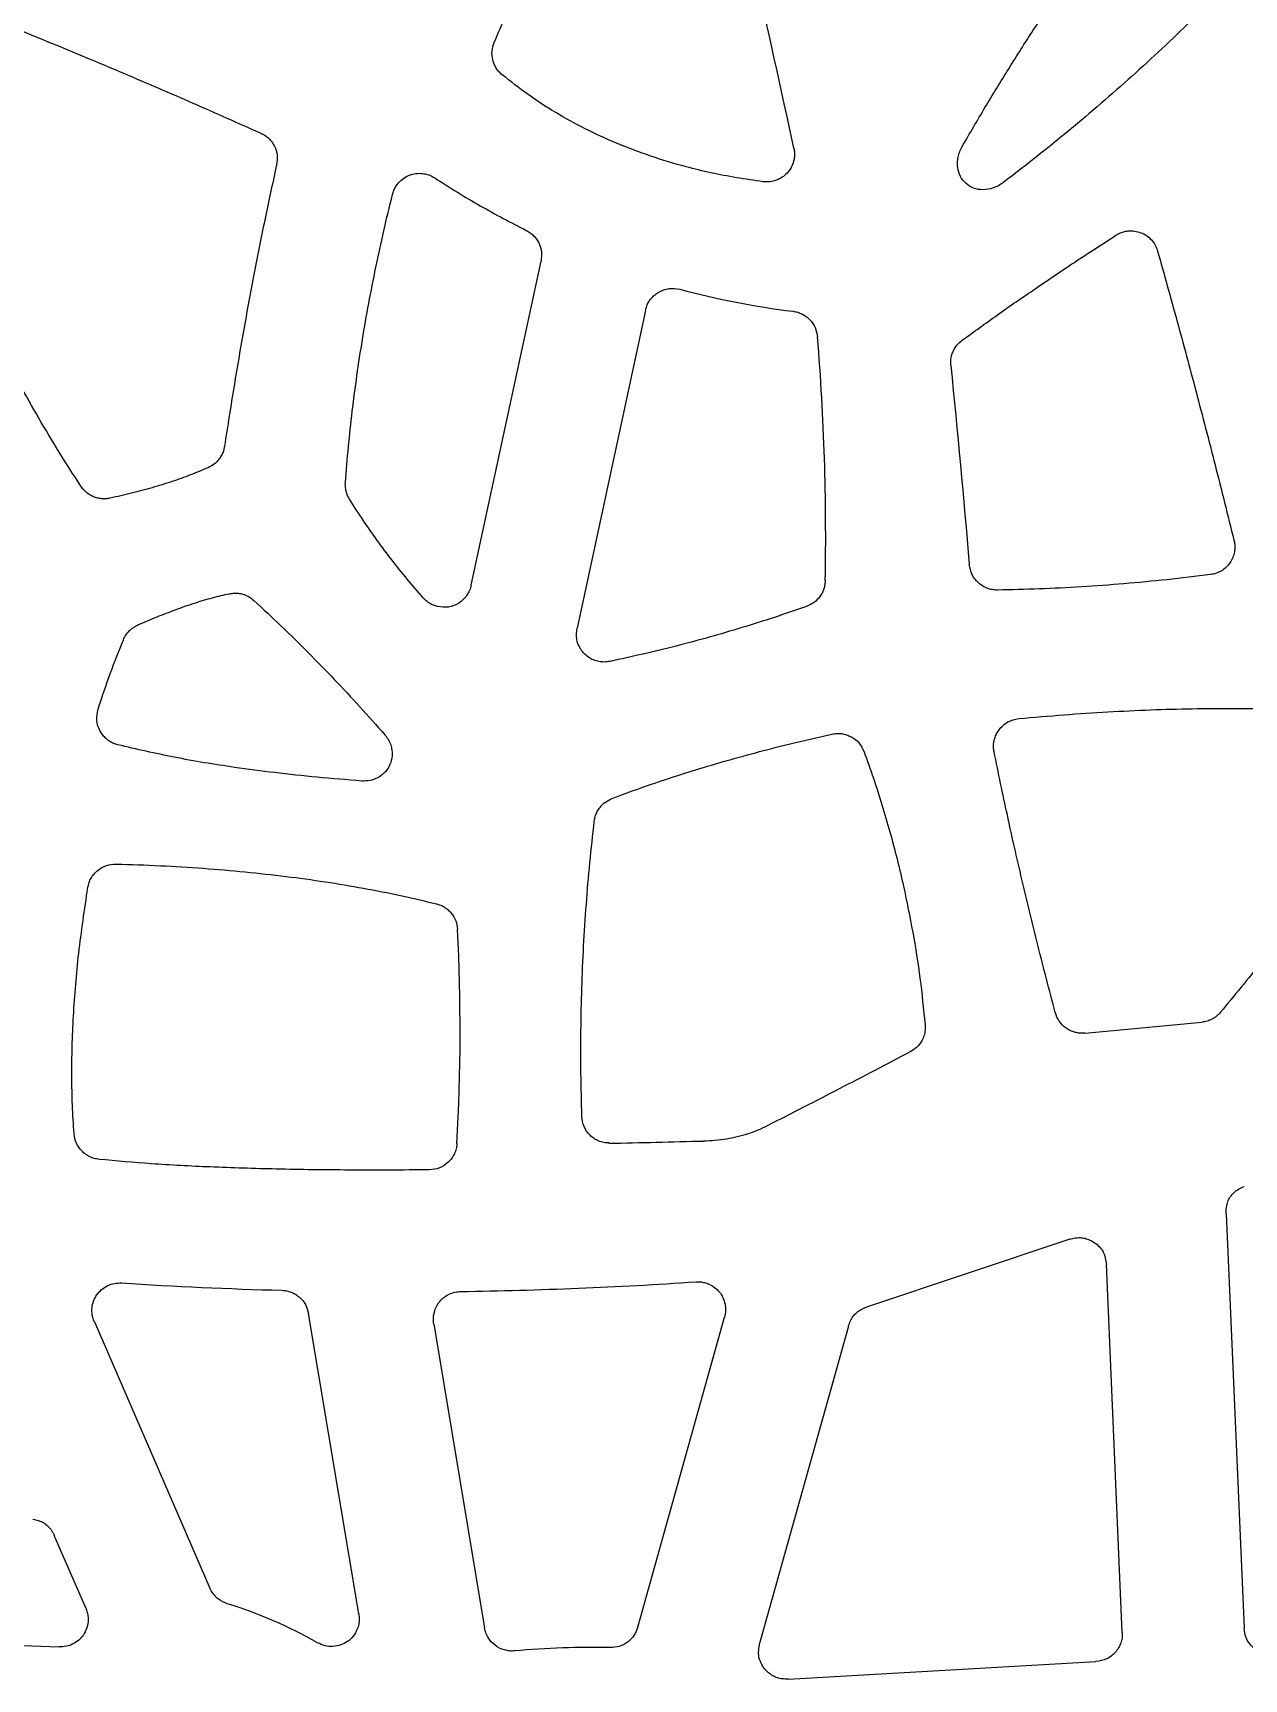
# Model space of a CAD drawing. Header units: millimetres. Extents: x -4 to 83, y 1 to 134.
# Drawn here: x 47.83 to 60.76, y 77.57 to 95.13 of the extents above; entities that cross this region are included whole.
import ezdxf

# ---------------------------------------------------------------- set-up
doc = ezdxf.new("R2010")
doc.units = ezdxf.units.MM

msp = doc.modelspace()

# ---------------------------------------------------------------- linework, layer by layer
at = {"color": 7, "linetype": 'Continuous', "lineweight": 25}
for p, q in [((52.508, 89.244), (53.253, 92.699)), ((54.367, 92.174), (53.637, 88.785)), ((59.056, 84.465), (60.305, 84.582)), ((60.566, 82.538), (60.756, 78.119)), ((58.896, 82.267), (56.727, 81.542)), ((59.457, 78.072), (59.288, 81.997)), ((48.485, 81.384), (49.719, 78.545)), ((51.308, 78.272), (50.771, 81.473)), ((52.108, 81.362), (52.651, 78.122)), ((54.285, 78.127), (55.211, 81.435)), ((56.534, 81.34), (55.586, 77.953)), ((48.393, 78.334), (48.058, 79.105)), ((55.889, 77.575), (59.176, 77.762))]:
    msp.add_line(p, q, dxfattribs=at)
for centre, radius, start, end in [((-115.296, 57.051), 175.168, 12.14518, 13.40822), ((56.972, 100.693), 8.59, 254.9123, 263.1176), ((30.245, 89.769), 26.046, 358.9502, 4.678), ((30.887, 84.498), 21.502, 356.7714, 2.859), ((50.043, 264.826), 181.579, 271.24182, 271.56029), ((51.745, 128.262), 46.557, 266.3443, 268.4498), ((51.745, 128.262), 46.557, 270.8029, 273.8903), ((48.464, 73.715), 4.881, 60.4935, 72.8385), ((46.652, 34.274), 43.667, 88.0863, 92.23), ((53.799, 68.731), 9.181, 88.7975, 95.169)]:
    msp.add_arc(centre, radius, start, end, dxfattribs=at)
for points, knots in [([(52.753, 95.033), (52.795, 95.13), (52.878, 95.321), (53.012, 95.601), (53.151, 95.872), (53.296, 96.133), (53.447, 96.386), (53.626, 96.663), (53.835, 96.96), (54.08, 97.269), (54.334, 97.557), (54.515, 97.732), (54.605, 97.819)], [0, 0, 0, 0, 0.093757, 0.185757, 0.276084, 0.364824, 0.452069, 0.537916, 0.658447, 0.775392, 0.889112, 1, 1, 1, 1]), ([(57.748, 93.923), (57.829, 94.061), (57.99, 94.34), (58.244, 94.753), (58.506, 95.165), (58.779, 95.575), (59.061, 95.982), (59.352, 96.387), (59.553, 96.654), (59.654, 96.788)], [0, 0, 0, 0, 0.139825, 0.280575, 0.422303, 0.565059, 0.708895, 0.853859, 1, 1, 1, 1]), ([(60.492, 95.567), (60.393, 95.466), (60.192, 95.263), (59.881, 94.965), (59.561, 94.671), (59.231, 94.381), (58.892, 94.095), (58.544, 93.813), (58.307, 93.63), (58.187, 93.538)], [0, 0, 0, 0, 0.138729, 0.278726, 0.420056, 0.562787, 0.70698, 0.852698, 1, 1, 1, 1]), ([(47.338, 95.305), (47.584, 95.206), (48.075, 95.008), (48.807, 94.701), (49.537, 94.388), (50.02, 94.173), (50.262, 94.065)], [0, 0, 0, 0, 0.250013, 0.5, 0.749987, 1, 1, 1, 1]), ([(52.838, 94.687), (52.826, 94.698), (52.803, 94.719), (52.774, 94.757), (52.752, 94.799), (52.733, 94.86), (52.723, 94.941), (52.743, 95.003), (52.753, 95.033)], [0, 0, 0, 0, 0.125481, 0.248217, 0.371479, 0.498502, 0.748997, 1, 1, 1, 1]), ([(55.622, 93.547), (55.528, 93.561), (55.341, 93.587), (55.068, 93.64), (54.762, 93.713), (54.423, 93.815), (54.063, 93.951), (53.724, 94.107), (53.409, 94.281), (53.112, 94.471), (52.929, 94.616), (52.838, 94.687)], [0, 0, 0, 0, 0.093839, 0.185095, 0.273929, 0.403682, 0.532509, 0.652936, 0.770583, 0.886058, 1, 1, 1, 1]), ([(50.262, 94.065), (50.278, 94.057), (50.308, 94.042), (50.347, 94.01), (50.381, 93.971), (50.416, 93.913), (50.444, 93.83), (50.435, 93.762), (50.431, 93.728)], [0, 0, 0, 0, 0.12612, 0.249152, 0.372904, 0.501121, 0.750564, 1, 1, 1, 1]), ([(55.952, 93.905), (55.955, 93.889), (55.96, 93.858), (55.959, 93.81), (55.948, 93.756), (55.924, 93.696), (55.882, 93.638), (55.828, 93.591), (55.764, 93.56), (55.694, 93.542), (55.646, 93.545), (55.622, 93.547)], [0, 0, 0, 0, 0.084637, 0.167075, 0.249462, 0.375605, 0.502923, 0.623563, 0.749997, 0.87343, 1, 1, 1, 1]), ([(58.187, 93.538), (58.17, 93.526), (58.136, 93.503), (58.064, 93.472), (57.973, 93.455), (57.87, 93.472), (57.785, 93.523), (57.724, 93.601), (57.7, 93.683), (57.696, 93.753), (57.704, 93.81), (57.72, 93.867), (57.739, 93.904), (57.748, 93.923)], [0, 0, 0, 0, 0.072036, 0.143134, 0.271794, 0.390172, 0.50008, 0.612298, 0.728424, 0.791384, 0.856431, 0.927367, 1, 1, 1, 1]), ([(50.431, 93.728), (50.39, 93.543), (50.308, 93.165), (50.193, 92.587), (50.081, 91.986), (49.974, 91.363), (49.908, 90.939), (49.874, 90.724)], [0, 0, 0, 0, 0.186158, 0.379198, 0.579162, 0.786084, 1, 1, 1, 1]), ([(51.668, 93.41), (51.672, 93.425), (51.681, 93.456), (51.704, 93.498), (51.736, 93.542), (51.784, 93.585), (51.847, 93.619), (51.916, 93.637), (51.986, 93.637), (52.057, 93.623), (52.098, 93.599), (52.119, 93.588)], [0, 0, 0, 0, 0.084736, 0.167381, 0.250067, 0.376168, 0.503368, 0.624327, 0.751006, 0.873863, 1, 1, 1, 1]), ([(52.119, 93.588), (52.199, 93.536), (52.359, 93.434), (52.603, 93.29), (52.848, 93.154), (53.013, 93.07), (53.095, 93.028)], [0, 0, 0, 0, 0.254614, 0.506026, 0.754423, 1, 1, 1, 1]), ([(51.165, 90.34), (51.175, 90.466), (51.196, 90.719), (51.237, 91.1), (51.287, 91.481), (51.346, 91.865), (51.413, 92.249), (51.489, 92.635), (51.573, 93.023), (51.636, 93.28), (51.668, 93.41)], [0, 0, 0, 0, 0.122061, 0.244845, 0.368412, 0.492821, 0.618128, 0.744391, 0.871664, 1, 1, 1, 1]), ([(48.341, 90.3), (48.263, 90.42), (48.11, 90.659), (47.892, 91.023), (47.686, 91.386), (47.492, 91.749), (47.31, 92.113), (47.141, 92.477), (46.983, 92.841), (46.886, 93.086), (46.839, 93.208)], [0, 0, 0, 0, 0.130943, 0.260021, 0.387314, 0.512903, 0.636876, 0.75932, 0.88033, 1, 1, 1, 1]), ([(53.095, 93.028), (53.109, 93.02), (53.138, 93.004), (53.175, 92.972), (53.206, 92.934), (53.239, 92.877), (53.265, 92.797), (53.257, 92.731), (53.253, 92.699)], [0, 0, 0, 0, 0.126106, 0.249439, 0.373552, 0.501935, 0.751142, 1, 1, 1, 1]), ([(57.748, 91.856), (57.874, 91.947), (58.131, 92.133), (58.531, 92.409), (58.951, 92.692), (59.239, 92.879), (59.387, 92.975)], [0, 0, 0, 0, 0.234801, 0.479698, 0.734748, 1, 1, 1, 1]), ([(59.387, 92.975), (59.4, 92.983), (59.427, 92.998), (59.471, 93.014), (59.524, 93.024), (59.587, 93.023), (59.655, 93.006), (59.717, 92.974), (59.769, 92.928), (59.811, 92.871), (59.827, 92.828), (59.834, 92.806)], [0, 0, 0, 0, 0.08474, 0.167555, 0.250509, 0.376364, 0.503323, 0.624643, 0.751484, 0.874072, 1, 1, 1, 1]), ([(59.834, 92.806), (59.903, 92.56), (60.043, 92.061), (60.247, 91.301), (60.45, 90.519), (60.583, 89.99), (60.649, 89.722)], [0, 0, 0, 0, 0.240255, 0.486995, 0.740237, 1, 1, 1, 1]), ([(54.367, 92.174), (54.371, 92.19), (54.379, 92.222), (54.401, 92.265), (54.429, 92.304), (54.463, 92.338), (54.523, 92.38), (54.616, 92.418), (54.696, 92.406), (54.736, 92.399)], [0, 0, 0, 0, 0.102303, 0.200973, 0.298793, 0.398614, 0.503123, 0.752029, 1, 1, 1, 1]), ([(55.943, 92.165), (55.96, 92.162), (55.993, 92.156), (56.04, 92.137), (56.084, 92.11), (56.135, 92.065), (56.186, 91.994), (56.198, 91.927), (56.204, 91.893)], [0, 0, 0, 0, 0.126632, 0.250234, 0.374689, 0.503802, 0.752196, 1, 1, 1, 1]), ([(57.627, 91.586), (57.626, 91.604), (57.625, 91.638), (57.633, 91.689), (57.653, 91.746), (57.689, 91.806), (57.728, 91.84), (57.748, 91.856)], [0, 0, 0, 0, 0.166697, 0.331747, 0.500231, 0.749812, 1, 1, 1, 1]), ([(49.874, 90.724), (49.871, 90.707), (49.864, 90.675), (49.844, 90.629), (49.812, 90.58), (49.765, 90.531), (49.721, 90.508), (49.699, 90.496)], [0, 0, 0, 0, 0.166616, 0.331805, 0.500329, 0.749839, 1, 1, 1, 1]), ([(49.699, 90.496), (49.636, 90.47), (49.509, 90.416), (49.31, 90.346), (49.1, 90.281), (48.88, 90.222), (48.729, 90.188), (48.652, 90.171)], [0, 0, 0, 0, 0.185262, 0.377548, 0.577223, 0.78461, 1, 1, 1, 1]), ([(48.652, 90.171), (48.637, 90.168), (48.608, 90.163), (48.563, 90.164), (48.519, 90.172), (48.463, 90.191), (48.396, 90.228), (48.359, 90.276), (48.341, 90.3)], [0, 0, 0, 0, 0.125511, 0.248665, 0.372349, 0.499414, 0.749434, 1, 1, 1, 1]), ([(51.21, 90.159), (51.202, 90.173), (51.186, 90.2), (51.172, 90.245), (51.163, 90.292), (51.164, 90.324), (51.165, 90.34)], [0, 0, 0, 0, 0.248735, 0.500008, 0.749944, 1, 1, 1, 1]), ([(51.994, 89.11), (51.937, 89.175), (51.824, 89.306), (51.661, 89.51), (51.504, 89.72), (51.353, 89.936), (51.257, 90.084), (51.21, 90.159)], [0, 0, 0, 0, 0.19792, 0.396664, 0.59645, 0.797492, 1, 1, 1, 1]), ([(60.649, 89.722), (60.652, 89.709), (60.658, 89.682), (60.659, 89.64), (60.654, 89.591), (60.638, 89.537), (60.608, 89.481), (60.567, 89.433), (60.517, 89.395), (60.46, 89.367), (60.419, 89.36), (60.398, 89.356)], [0, 0, 0, 0, 0.083568, 0.165895, 0.248618, 0.374398, 0.501592, 0.624788, 0.752847, 0.874605, 1, 1, 1, 1]), ([(58.125, 89.191), (58.106, 89.192), (58.069, 89.193), (58.015, 89.208), (57.965, 89.233), (57.906, 89.278), (57.844, 89.353), (57.831, 89.427), (57.824, 89.464)], [0, 0, 0, 0, 0.126837, 0.249521, 0.372661, 0.500819, 0.750286, 1, 1, 1, 1]), ([(52.508, 89.244), (52.503, 89.225), (52.492, 89.186), (52.463, 89.134), (52.424, 89.088), (52.362, 89.04), (52.267, 88.999), (52.189, 89.01), (52.149, 89.015)], [0, 0, 0, 0, 0.128499, 0.252051, 0.37582, 0.504942, 0.752612, 1, 1, 1, 1]), ([(56.286, 89.292), (56.285, 89.277), (56.283, 89.247), (56.272, 89.203), (56.255, 89.162), (56.223, 89.111), (56.171, 89.054), (56.115, 89.03), (56.088, 89.017)], [0, 0, 0, 0, 0.125913, 0.249372, 0.373326, 0.500693, 0.749822, 1, 1, 1, 1]), ([(60.398, 89.356), (60.244, 89.337), (59.936, 89.3), (59.477, 89.257), (59.022, 89.224), (58.572, 89.201), (58.274, 89.195), (58.125, 89.191)], [0, 0, 0, 0, 0.204772, 0.407058, 0.606956, 0.804568, 1, 1, 1, 1]), ([(48.95, 88.819), (49.018, 88.848), (49.15, 88.905), (49.352, 88.983), (49.549, 89.052), (49.741, 89.11), (49.867, 89.139), (49.927, 89.152)], [0, 0, 0, 0, 0.214247, 0.41706, 0.626415, 0.820564, 1, 1, 1, 1]), ([(49.927, 89.152), (49.943, 89.155), (49.973, 89.16), (50.021, 89.158), (50.074, 89.147), (50.134, 89.124), (50.17, 89.095), (50.189, 89.08)], [0, 0, 0, 0, 0.166524, 0.331874, 0.500248, 0.749769, 1, 1, 1, 1]), ([(50.189, 89.08), (50.287, 88.989), (50.482, 88.807), (50.767, 88.526), (51.047, 88.24), (51.32, 87.947), (51.497, 87.747), (51.586, 87.648)], [0, 0, 0, 0, 0.200094, 0.400047, 0.599953, 0.799906, 1, 1, 1, 1]), ([(52.149, 89.015), (52.135, 89.019), (52.105, 89.028), (52.064, 89.049), (52.026, 89.076), (52.005, 89.098), (51.994, 89.11)], [0, 0, 0, 0, 0.251472, 0.498021, 0.745577, 1, 1, 1, 1]), ([(56.088, 89.017), (55.973, 88.978), (55.744, 88.898), (55.397, 88.789), (55.048, 88.687), (54.697, 88.593), (54.344, 88.507), (54.107, 88.456), (53.989, 88.43)], [0, 0, 0, 0, 0.166806, 0.333445, 0.5, 0.666555, 0.833194, 1, 1, 1, 1]), ([(48.795, 88.66), (48.803, 88.677), (48.82, 88.712), (48.857, 88.756), (48.9, 88.793), (48.934, 88.81), (48.95, 88.819)], [0, 0, 0, 0, 0.250733, 0.504156, 0.752095, 1, 1, 1, 1]), ([(53.869, 88.429), (53.85, 88.434), (53.811, 88.444), (53.759, 88.472), (53.713, 88.511), (53.665, 88.573), (53.623, 88.667), (53.632, 88.745), (53.637, 88.785)], [0, 0, 0, 0, 0.128118, 0.25145, 0.3755, 0.505682, 0.752287, 1, 1, 1, 1]), ([(48.526, 87.92), (48.568, 88.05), (48.651, 88.299), (48.748, 88.543), (48.795, 88.66)], [0, 0, 0, 0, 0.519863, 1, 1, 1, 1]), ([(53.989, 88.43), (53.969, 88.427), (53.929, 88.421), (53.889, 88.426), (53.869, 88.429)], [0, 0, 0, 0, 0.501326, 1, 1, 1, 1]), ([(48.737, 87.54), (48.721, 87.545), (48.69, 87.554), (48.647, 87.577), (48.609, 87.606), (48.575, 87.643), (48.535, 87.704), (48.5, 87.8), (48.517, 87.88), (48.526, 87.92)], [0, 0, 0, 0, 0.102449, 0.20114, 0.29892, 0.398714, 0.503279, 0.751901, 1, 1, 1, 1]), ([(58.088, 87.464), (58.086, 87.481), (58.081, 87.514), (58.083, 87.564), (58.094, 87.612), (58.114, 87.659), (58.154, 87.722), (58.23, 87.795), (58.312, 87.812), (58.353, 87.82)], [0, 0, 0, 0, 0.102443, 0.200977, 0.298583, 0.398326, 0.503083, 0.752017, 1, 1, 1, 1]), ([(58.353, 87.82), (58.514, 87.834), (58.83, 87.862), (59.299, 87.893), (59.755, 87.915), (60.197, 87.927), (60.626, 87.931), (60.907, 87.926), (61.045, 87.923)], [0, 0, 0, 0, 0.179488, 0.353766, 0.522892, 0.686926, 0.845938, 1, 1, 1, 1]), ([(51.586, 87.648), (51.599, 87.632), (51.624, 87.6), (51.649, 87.544), (51.665, 87.476), (51.664, 87.395), (51.635, 87.31), (51.583, 87.237), (51.511, 87.186), (51.428, 87.154), (51.369, 87.154), (51.34, 87.154)], [0, 0, 0, 0, 0.086128, 0.170681, 0.256943, 0.380593, 0.507345, 0.629452, 0.7537, 0.875564, 1, 1, 1, 1]), ([(54.011, 86.969), (54.111, 87.006), (54.314, 87.081), (54.626, 87.186), (54.949, 87.289), (55.285, 87.387), (55.631, 87.481), (55.989, 87.571), (56.232, 87.627), (56.356, 87.655)], [0, 0, 0, 0, 0.130757, 0.265441, 0.404123, 0.546864, 0.693722, 0.844751, 1, 1, 1, 1]), ([(56.356, 87.655), (56.374, 87.658), (56.409, 87.664), (56.463, 87.661), (56.515, 87.648), (56.581, 87.619), (56.655, 87.564), (56.685, 87.499), (56.701, 87.467)], [0, 0, 0, 0, 0.127095, 0.250699, 0.375165, 0.504757, 0.752806, 1, 1, 1, 1]), ([(51.34, 87.154), (51.18, 87.167), (50.87, 87.192), (50.417, 87.241), (49.908, 87.308), (49.349, 87.399), (48.937, 87.494), (48.737, 87.54)], [0, 0, 0, 0, 0.181936, 0.354838, 0.518798, 0.76639, 1, 1, 1, 1]), ([(56.701, 87.467), (56.734, 87.373), (56.802, 87.185), (56.893, 86.9), (56.977, 86.613), (57.054, 86.323), (57.138, 85.967), (57.223, 85.543), (57.302, 85.05), (57.335, 84.72), (57.352, 84.554)], [0, 0, 0, 0, 0.100041, 0.199995, 0.299929, 0.399912, 0.500012, 0.666687, 0.833244, 1, 1, 1, 1]), ([(58.741, 84.686), (58.678, 84.924), (58.555, 85.396), (58.385, 86.099), (58.229, 86.786), (58.135, 87.24), (58.088, 87.464)], [0, 0, 0, 0, 0.259479, 0.512601, 0.759422, 1, 1, 1, 1]), ([(53.821, 86.725), (53.824, 86.743), (53.83, 86.778), (53.852, 86.829), (53.886, 86.881), (53.938, 86.934), (53.987, 86.957), (54.011, 86.969)], [0, 0, 0, 0, 0.166697, 0.331618, 0.500378, 0.749993, 1, 1, 1, 1]), ([(62.088, 86.807), (62.009, 86.687), (61.851, 86.449), (61.604, 86.097), (61.305, 85.687), (60.941, 85.215), (60.652, 84.865), (60.505, 84.687)], [0, 0, 0, 0, 0.162715, 0.324685, 0.485981, 0.737911, 1, 1, 1, 1]), ([(53.689, 83.579), (53.685, 83.731), (53.677, 84.035), (53.678, 84.49), (53.687, 84.943), (53.706, 85.392), (53.735, 85.839), (53.772, 86.283), (53.805, 86.578), (53.821, 86.725)], [0, 0, 0, 0, 0.145179, 0.289479, 0.432962, 0.575691, 0.717731, 0.859145, 1, 1, 1, 1]), ([(48.416, 86.018), (48.419, 86.036), (48.427, 86.071), (48.449, 86.12), (48.481, 86.164), (48.532, 86.213), (48.611, 86.261), (48.682, 86.266), (48.718, 86.269)], [0, 0, 0, 0, 0.126747, 0.250059, 0.374233, 0.50348, 0.752105, 1, 1, 1, 1]), ([(48.718, 86.269), (48.875, 86.264), (49.186, 86.253), (49.645, 86.225), (50.092, 86.187), (50.525, 86.139), (50.947, 86.082), (51.355, 86.013), (51.751, 85.936), (52.009, 85.875), (52.136, 85.844)], [0, 0, 0, 0, 0.13684, 0.270133, 0.399953, 0.526381, 0.649502, 0.76941, 0.886206, 1, 1, 1, 1]), ([(48.268, 83.393), (48.262, 83.494), (48.249, 83.698), (48.244, 84.009), (48.247, 84.326), (48.266, 84.763), (48.313, 85.33), (48.381, 85.784), (48.416, 86.018)], [0, 0, 0, 0, 0.115095, 0.232849, 0.353391, 0.47684, 0.730521, 1, 1, 1, 1]), ([(52.136, 85.844), (52.152, 85.84), (52.182, 85.831), (52.224, 85.809), (52.262, 85.78), (52.306, 85.734), (52.349, 85.665), (52.358, 85.602), (52.362, 85.57)], [0, 0, 0, 0, 0.125966, 0.249217, 0.373049, 0.500717, 0.750112, 1, 1, 1, 1]), ([(59.056, 84.465), (59.038, 84.464), (59.004, 84.463), (58.952, 84.472), (58.903, 84.49), (58.843, 84.525), (58.777, 84.587), (58.753, 84.653), (58.741, 84.686)], [0, 0, 0, 0, 0.126319, 0.249241, 0.372786, 0.500912, 0.75019, 1, 1, 1, 1]), ([(60.505, 84.687), (60.496, 84.677), (60.479, 84.658), (60.449, 84.634), (60.41, 84.611), (60.362, 84.59), (60.324, 84.585), (60.305, 84.582)], [0, 0, 0, 0, 0.166424, 0.332207, 0.500174, 0.749559, 1, 1, 1, 1]), ([(57.353, 84.554), (57.353, 84.535), (57.355, 84.496), (57.342, 84.438), (57.315, 84.375), (57.268, 84.31), (57.218, 84.279), (57.193, 84.264)], [0, 0, 0, 0, 0.167226, 0.331925, 0.500743, 0.750477, 1, 1, 1, 1]), ([(57.193, 84.264), (56.941, 84.132), (56.435, 83.869), (55.928, 83.609), (55.674, 83.479)], [0, 0, 0, 0, 0.49946, 1, 1, 1, 1]), ([(53.979, 83.294), (53.96, 83.294), (53.922, 83.296), (53.868, 83.312), (53.818, 83.338), (53.761, 83.387), (53.703, 83.466), (53.693, 83.541), (53.689, 83.579)], [0, 0, 0, 0, 0.126877, 0.248992, 0.371643, 0.500063, 0.749212, 1, 1, 1, 1]), ([(55.674, 83.479), (55.639, 83.462), (55.57, 83.429), (55.46, 83.389), (55.347, 83.356), (55.231, 83.333), (55.111, 83.317), (55.029, 83.314), (54.988, 83.312)], [0, 0, 0, 0, 0.162666, 0.325623, 0.489875, 0.656402, 0.826148, 1, 1, 1, 1]), ([(48.535, 83.118), (48.518, 83.121), (48.484, 83.126), (48.435, 83.145), (48.39, 83.172), (48.338, 83.218), (48.285, 83.291), (48.274, 83.359), (48.268, 83.393)], [0, 0, 0, 0, 0.127086, 0.250924, 0.375605, 0.505139, 0.752876, 1, 1, 1, 1]), ([(52.355, 83.287), (52.353, 83.268), (52.349, 83.231), (52.33, 83.178), (52.302, 83.13), (52.252, 83.074), (52.173, 83.018), (52.098, 83.01), (52.06, 83.006)], [0, 0, 0, 0, 0.126824, 0.249461, 0.372563, 0.500729, 0.750114, 1, 1, 1, 1]), ([(52.06, 83.006), (51.775, 83.005), (51.231, 83.002), (50.451, 83.012), (49.746, 83.034), (49.115, 83.066), (48.721, 83.102), (48.535, 83.118)], [0, 0, 0, 0, 0.242076, 0.463041, 0.662956, 0.841904, 1, 1, 1, 1]), ([(60.566, 82.538), (60.566, 82.56), (60.566, 82.604), (60.581, 82.665), (60.607, 82.719), (60.646, 82.765), (60.697, 82.803), (60.736, 82.82), (60.757, 82.829)], [0, 0, 0, 0, 0.180194, 0.344401, 0.5, 0.655599, 0.819806, 1, 1, 1, 1]), ([(58.896, 82.267), (58.915, 82.272), (58.951, 82.282), (59.006, 82.285), (59.06, 82.278), (59.112, 82.259), (59.183, 82.218), (59.267, 82.136), (59.281, 82.043), (59.288, 81.997)], [0, 0, 0, 0, 0.104419, 0.20318, 0.299841, 0.39819, 0.501828, 0.749663, 1, 1, 1, 1]), ([(48.485, 81.384), (48.479, 81.4), (48.466, 81.432), (48.459, 81.482), (48.459, 81.542), (48.474, 81.608), (48.51, 81.676), (48.562, 81.733), (48.626, 81.774), (48.7, 81.8), (48.751, 81.8), (48.777, 81.8)], [0, 0, 0, 0, 0.084779, 0.167533, 0.250719, 0.375375, 0.500224, 0.62211, 0.749837, 0.872613, 1, 1, 1, 1]), ([(50.486, 81.722), (50.503, 81.721), (50.537, 81.718), (50.587, 81.703), (50.633, 81.68), (50.688, 81.639), (50.745, 81.573), (50.763, 81.507), (50.771, 81.473)], [0, 0, 0, 0, 0.126862, 0.250416, 0.374577, 0.503202, 0.751417, 1, 1, 1, 1]), ([(52.108, 81.362), (52.106, 81.377), (52.103, 81.405), (52.105, 81.448), (52.115, 81.497), (52.135, 81.551), (52.171, 81.604), (52.217, 81.649), (52.272, 81.682), (52.333, 81.705), (52.376, 81.708), (52.398, 81.709)], [0, 0, 0, 0, 0.084276, 0.167333, 0.250917, 0.375439, 0.501103, 0.623359, 0.750498, 0.873547, 1, 1, 1, 1]), ([(54.904, 81.812), (54.92, 81.813), (54.952, 81.813), (54.999, 81.805), (55.052, 81.787), (55.107, 81.755), (55.158, 81.706), (55.197, 81.645), (55.219, 81.577), (55.226, 81.505), (55.216, 81.458), (55.211, 81.435)], [0, 0, 0, 0, 0.084555, 0.167452, 0.250843, 0.375432, 0.500642, 0.622726, 0.75021, 0.873072, 1, 1, 1, 1]), ([(56.534, 81.34), (56.541, 81.359), (56.553, 81.397), (56.584, 81.446), (56.623, 81.487), (56.671, 81.521), (56.708, 81.535), (56.727, 81.542)], [0, 0, 0, 0, 0.20822, 0.404162, 0.595838, 0.79178, 1, 1, 1, 1]), ([(47.829, 79.28), (47.85, 79.276), (47.89, 79.268), (47.945, 79.243), (47.992, 79.207), (48.031, 79.16), (48.049, 79.124), (48.058, 79.105)], [0, 0, 0, 0, 0.208878, 0.4045, 0.5955, 0.791122, 1, 1, 1, 1]), ([(49.904, 78.379), (49.89, 78.384), (49.863, 78.393), (49.826, 78.415), (49.787, 78.446), (49.748, 78.488), (49.728, 78.526), (49.719, 78.545)], [0, 0, 0, 0, 0.167925, 0.334666, 0.503756, 0.751026, 1, 1, 1, 1]), ([(48.393, 78.334), (48.399, 78.318), (48.411, 78.286), (48.419, 78.236), (48.419, 78.178), (48.404, 78.112), (48.371, 78.045), (48.32, 77.988), (48.258, 77.947), (48.186, 77.92), (48.136, 77.918), (48.11, 77.917)], [0, 0, 0, 0, 0.084724, 0.167513, 0.250749, 0.375391, 0.500331, 0.622268, 0.749939, 0.87273, 1, 1, 1, 1]), ([(51.308, 78.272), (51.31, 78.253), (51.315, 78.215), (51.308, 78.159), (51.289, 78.096), (51.251, 78.03), (51.19, 77.972), (51.115, 77.934), (51.032, 77.92), (50.945, 77.926), (50.894, 77.951), (50.868, 77.963)], [0, 0, 0, 0, 0.084595, 0.167323, 0.251106, 0.376789, 0.500708, 0.620869, 0.747902, 0.872172, 1, 1, 1, 1]), ([(52.972, 77.875), (52.953, 77.874), (52.916, 77.873), (52.843, 77.887), (52.758, 77.93), (52.696, 78.001), (52.663, 78.067), (52.655, 78.104), (52.651, 78.122)], [0, 0, 0, 0, 0.125718, 0.251126, 0.501191, 0.749775, 0.873528, 1, 1, 1, 1]), ([(54.285, 78.127), (54.279, 78.112), (54.269, 78.081), (54.245, 78.038), (54.213, 78), (54.164, 77.957), (54.09, 77.916), (54.024, 77.912), (53.992, 77.91)], [0, 0, 0, 0, 0.126485, 0.250018, 0.374157, 0.502406, 0.751012, 1, 1, 1, 1]), ([(59.457, 78.072), (59.457, 78.052), (59.457, 78.013), (59.442, 77.957), (59.417, 77.905), (59.371, 77.843), (59.292, 77.78), (59.215, 77.768), (59.176, 77.762)], [0, 0, 0, 0, 0.127774, 0.250571, 0.373361, 0.501115, 0.749571, 1, 1, 1, 1]), ([(61.054, 77.835), (61.034, 77.835), (60.996, 77.837), (60.942, 77.853), (60.891, 77.88), (60.832, 77.927), (60.772, 78.006), (60.762, 78.081), (60.756, 78.119)], [0, 0, 0, 0, 0.127632, 0.250505, 0.373394, 0.50107, 0.749566, 1, 1, 1, 1]), ([(55.889, 77.575), (55.87, 77.575), (55.831, 77.575), (55.775, 77.587), (55.724, 77.609), (55.678, 77.642), (55.62, 77.704), (55.563, 77.81), (55.578, 77.905), (55.586, 77.953)], [0, 0, 0, 0, 0.104758, 0.203485, 0.299943, 0.398155, 0.501943, 0.74965, 1, 1, 1, 1])]:
    msp.add_open_spline(points, degree=3, knots=knots, dxfattribs=at)
msp.add_open_spline([(57.627, 91.586), (57.698, 90.879), (57.764, 90.172), (57.824, 89.464)], degree=3, dxfattribs=at)

doc.saveas('drawing.dxf')
